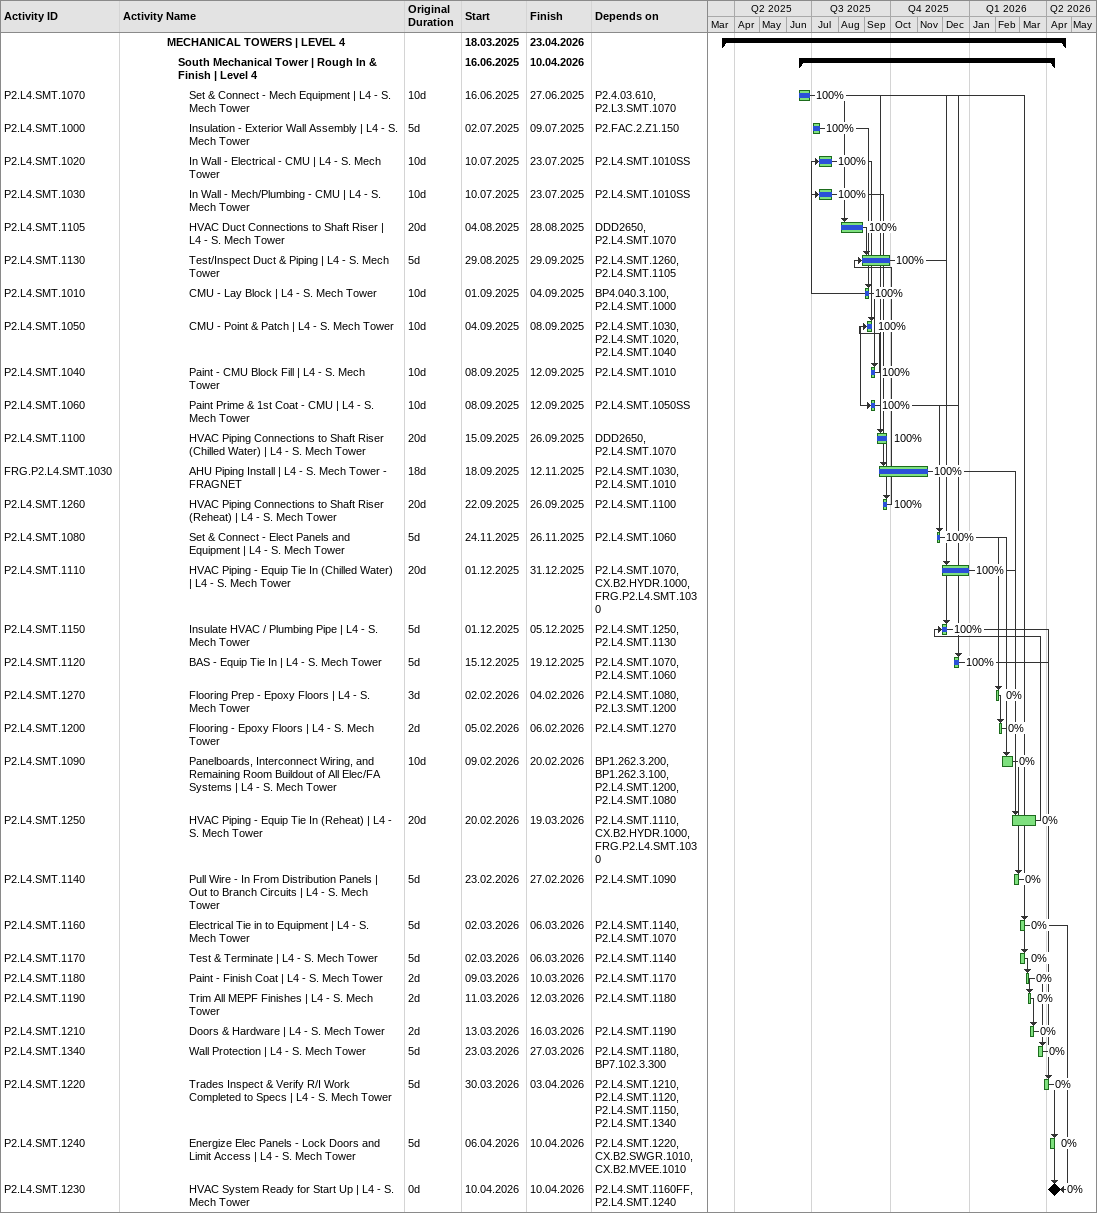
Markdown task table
| ID | Level | Task | Original duration | Start | Finish | Predecessors | % complete |
|---|---|---|---|---|---|---|---|
|  | 5 | **MECHANICAL TOWERS \| LEVEL 4** |  | 2025-03-18 | 2026-04-23 |  |  |
|  | 6 | **South Mechanical Tower \| Rough In & Finish \| Level 4** |  | 2025-06-16 | 2026-04-10 |  |  |
| P2.L4.SMT.1070 | 7 | Set & Connect - Mech Equipment \| L4 - S. Mech Tower | 10d | 2025-06-16 | 2025-06-27 | P2.4.03.610, P2.L3.SMT.1070 | 100 |
| P2.L4.SMT.1000 | 7 | Insulation - Exterior Wall Assembly \| L4 - S. Mech Tower | 5d | 2025-07-02 | 2025-07-09 | P2.FAC.2.Z1.150 | 100 |
| P2.L4.SMT.1020 | 7 | In Wall - Electrical - CMU \| L4 - S. Mech Tower | 10d | 2025-07-10 | 2025-07-23 | P2.L4.SMT.1010SS | 100 |
| P2.L4.SMT.1030 | 7 | In Wall - Mech/Plumbing - CMU \| L4 - S. Mech Tower | 10d | 2025-07-10 | 2025-07-23 | P2.L4.SMT.1010SS | 100 |
| P2.L4.SMT.1105 | 7 | HVAC Duct Connections to Shaft Riser \| L4 - S. Mech Tower | 20d | 2025-08-04 | 2025-08-28 | DDD2650, P2.L4.SMT.1070 | 100 |
| P2.L4.SMT.1130 | 7 | Test/Inspect Duct & Piping \| L4 - S. Mech Tower | 5d | 2025-08-29 | 2025-09-29 | P2.L4.SMT.1260, P2.L4.SMT.1105 | 100 |
| P2.L4.SMT.1010 | 7 | CMU - Lay Block \| L4 - S. Mech Tower | 10d | 2025-09-01 | 2025-09-04 | BP4.040.3.100, P2.L4.SMT.1000 | 100 |
| P2.L4.SMT.1050 | 7 | CMU - Point & Patch \| L4 - S. Mech Tower | 10d | 2025-09-04 | 2025-09-08 | P2.L4.SMT.1030, P2.L4.SMT.1020, P2.L4.SMT.1040 | 100 |
| P2.L4.SMT.1040 | 7 | Paint - CMU Block Fill \| L4 - S. Mech Tower | 10d | 2025-09-08 | 2025-09-12 | P2.L4.SMT.1010 | 100 |
| P2.L4.SMT.1060 | 7 | Paint Prime & 1st Coat - CMU \| L4 - S. Mech Tower | 10d | 2025-09-08 | 2025-09-12 | P2.L4.SMT.1050SS | 100 |
| P2.L4.SMT.1100 | 7 | HVAC Piping Connections to Shaft Riser (Chilled Water) \| L4 - S. Mech Tower | 20d | 2025-09-15 | 2025-09-26 | DDD2650, P2.L4.SMT.1070 | 100 |
| FRG.P2.L4.SMT.1030 | 7 | AHU Piping Install \| L4 - S. Mech Tower - FRAGNET | 18d | 2025-09-18 | 2025-11-12 | P2.L4.SMT.1030, P2.L4.SMT.1010 | 100 |
| P2.L4.SMT.1260 | 7 | HVAC Piping Connections to Shaft Riser (Reheat) \| L4 - S. Mech Tower | 20d | 2025-09-22 | 2025-09-26 | P2.L4.SMT.1100 | 100 |
| P2.L4.SMT.1080 | 7 | Set & Connect - Elect Panels and Equipment \| L4 - S. Mech Tower | 5d | 2025-11-24 | 2025-11-26 | P2.L4.SMT.1060 | 100 |
| P2.L4.SMT.1110 | 7 | HVAC Piping - Equip Tie In (Chilled Water) \| L4 - S. Mech Tower | 20d | 2025-12-01 | 2025-12-31 | P2.L4.SMT.1070, CX.B2.HYDR.1000, FRG.P2.L4.SMT.1030 | 100 |
| P2.L4.SMT.1150 | 7 | Insulate HVAC / Plumbing Pipe \| L4 - S. Mech Tower | 5d | 2025-12-01 | 2025-12-05 | P2.L4.SMT.1250, P2.L4.SMT.1130 | 100 |
| P2.L4.SMT.1120 | 7 | BAS - Equip Tie In \| L4 - S. Mech Tower | 5d | 2025-12-15 | 2025-12-19 | P2.L4.SMT.1070, P2.L4.SMT.1060 | 100 |
| P2.L4.SMT.1270 | 7 | Flooring Prep - Epoxy Floors \| L4 - S. Mech Tower | 3d | 2026-02-02 | 2026-02-04 | P2.L4.SMT.1080, P2.L3.SMT.1200 | 0 |
| P2.L4.SMT.1200 | 7 | Flooring - Epoxy Floors \| L4 - S. Mech Tower | 2d | 2026-02-05 | 2026-02-06 | P2.L4.SMT.1270 | 0 |
| P2.L4.SMT.1090 | 7 | Panelboards, Interconnect Wiring, and Remaining Room Buildout of All Elec/FA Systems \| L4 - S. Mech Tower | 10d | 2026-02-09 | 2026-02-20 | BP1.262.3.200, BP1.262.3.100, P2.L4.SMT.1200, P2.L4.SMT.1080 | 0 |
| P2.L4.SMT.1250 | 7 | HVAC Piping - Equip Tie In (Reheat) \| L4 - S. Mech Tower | 20d | 2026-02-20 | 2026-03-19 | P2.L4.SMT.1110, CX.B2.HYDR.1000, FRG.P2.L4.SMT.1030 | 0 |
| P2.L4.SMT.1140 | 7 | Pull Wire - In From Distribution Panels \| Out to Branch Circuits \| L4 - S. Mech Tower | 5d | 2026-02-23 | 2026-02-27 | P2.L4.SMT.1090 | 0 |
| P2.L4.SMT.1160 | 7 | Electrical Tie in to Equipment \| L4 - S. Mech Tower | 5d | 2026-03-02 | 2026-03-06 | P2.L4.SMT.1140, P2.L4.SMT.1070 | 0 |
| P2.L4.SMT.1170 | 7 | Test & Terminate \| L4 - S. Mech Tower | 5d | 2026-03-02 | 2026-03-06 | P2.L4.SMT.1140 | 0 |
| P2.L4.SMT.1180 | 7 | Paint - Finish Coat \| L4 - S. Mech Tower | 2d | 2026-03-09 | 2026-03-10 | P2.L4.SMT.1170 | 0 |
| P2.L4.SMT.1190 | 7 | Trim All MEPF Finishes \| L4 - S. Mech Tower | 2d | 2026-03-11 | 2026-03-12 | P2.L4.SMT.1180 | 0 |
| P2.L4.SMT.1210 | 7 | Doors & Hardware \| L4 - S. Mech Tower | 2d | 2026-03-13 | 2026-03-16 | P2.L4.SMT.1190 | 0 |
| P2.L4.SMT.1340 | 7 | Wall Protection \| L4 - S. Mech Tower | 5d | 2026-03-23 | 2026-03-27 | P2.L4.SMT.1180, BP7.102.3.300 | 0 |
| P2.L4.SMT.1220 | 7 | Trades Inspect & Verify R/I Work Completed to Specs \| L4 - S. Mech Tower | 5d | 2026-03-30 | 2026-04-03 | P2.L4.SMT.1210, P2.L4.SMT.1120, P2.L4.SMT.1150, P2.L4.SMT.1340 | 0 |
| P2.L4.SMT.1240 | 7 | Energize Elec Panels - Lock Doors and Limit Access \| L4 - S. Mech Tower | 5d | 2026-04-06 | 2026-04-10 | P2.L4.SMT.1220, CX.B2.SWGR.1010, CX.B2.MVEE.1010 | 0 |
| P2.L4.SMT.1230 | 7 | HVAC System Ready for Start Up \| L4 - S. Mech Tower | 0d | 2026-04-10 | 2026-04-10 | P2.L4.SMT.1160FF, P2.L4.SMT.1240 | 0 |
